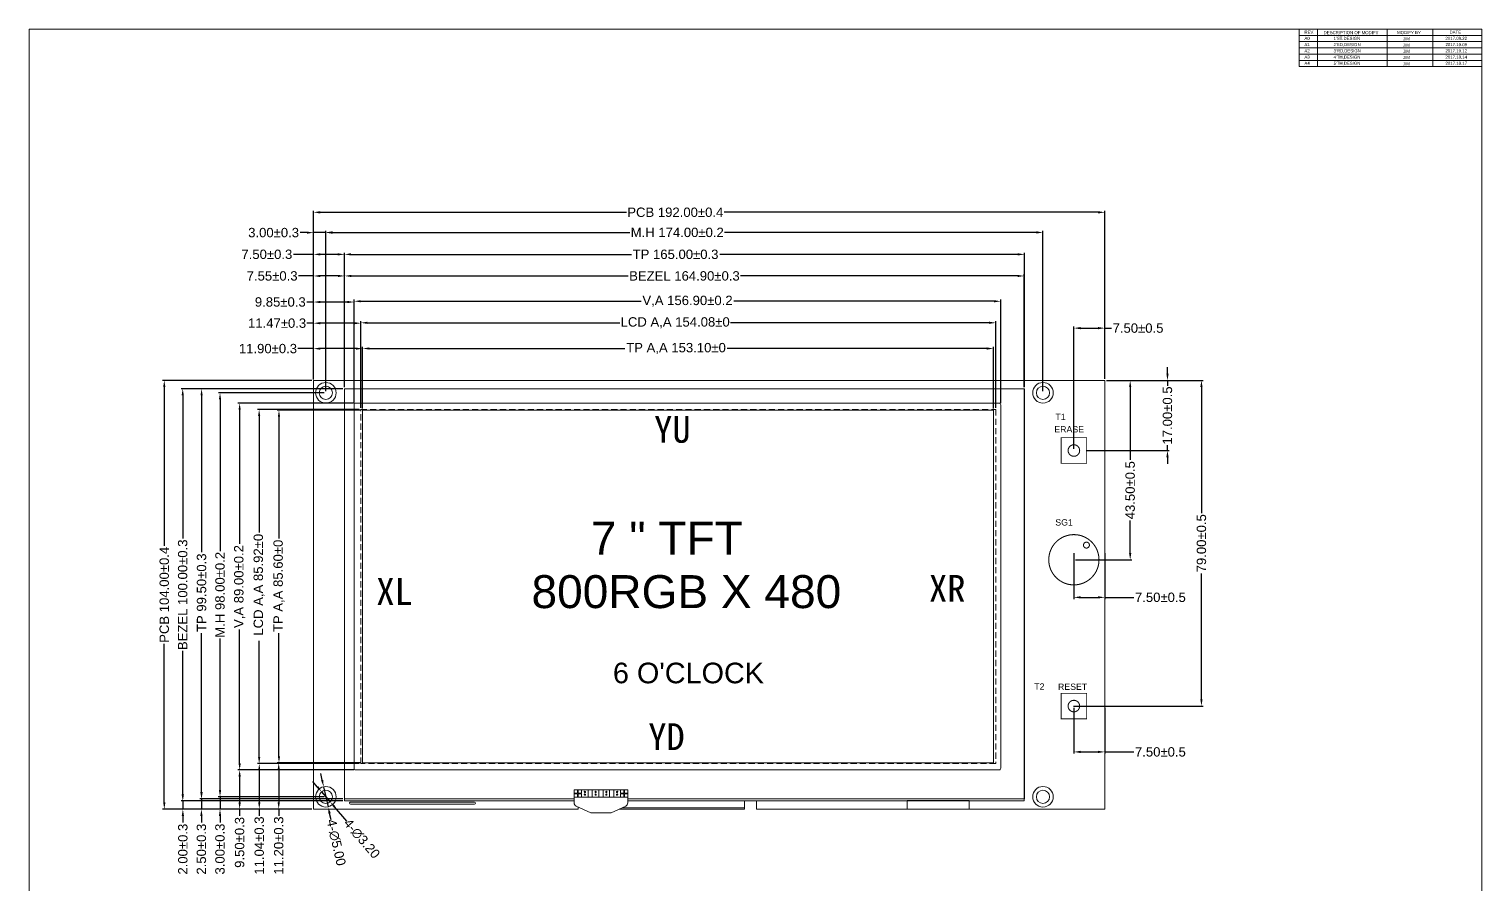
# Model space of a CAD drawing. Extents: x 183 to 535, y 17 to 466.
# Drawn here: x 182.7 to 535.3, y 258.2 to 465.8 of the extents above; entities that cross this region are included whole.
import ezdxf

# ---------------------------------------------------------------- set-up
doc = ezdxf.new("R2010")
doc.units = 0
doc.header["$MEASUREMENT"] = 0
doc.linetypes.add('DASHED', pattern=[0.75, 0.5, -0.25])
doc.layers.get('0').update_dxf_attribs({"linetype": 'CONTINUOUS'})
doc.layers.get('Defpoints').update_dxf_attribs({"linetype": 'CONTINUOUS'})
doc.styles.get("Standard").update_dxf_attribs({"font": 'ARIAL.TTF'})
doc.dimstyles.new('ISO-25', dxfattribs={"dimscale": 0.65, "dimtxt": 3.5, "dimasz": 2.5, "dimexe": 0.625, "dimexo": 0.625, "dimtad": 0, "dimzin": 1, "dimdsep": 46, "dimtxsty": 'Standard', "dimcen": 2.5, "dimadec": 0, "dimazin": 0, "dimtfac": 1, "dimtmove": 0, "dimatfit": 3, "dimfxl": 0, "dimarcsym": 0})

# ---------------------------------------------------------------- blocks, each defined once
blk = doc.blocks.new('*D98')
at = {"color": 0, "linetype": 'Continuous', "lineweight": -2}
for p, q in [((263.24, 373.97), (263.24, 395)), ((417.32, 373.97), (417.32, 395)), ((264.86, 394.59), (326.07, 394.59)), ((415.69, 394.59), (352.97, 394.59))]:
    blk.add_line(p, q, dxfattribs=at)
at = {"color": 0, "linetype": 'Continuous'}
for points in [[(264.86, 394.86), (264.86, 394.32), (263.24, 394.59)], [(415.69, 394.86), (415.69, 394.32), (417.32, 394.59)]]:
    blk.add_solid(points, dxfattribs=at)
at = {"layer": 'Defpoints', "color": 0, "linetype": 'Continuous'}
for p in [(417.32, 394.59), (263.24, 373.56), (417.32, 373.56)]:
    blk.add_point(p, dxfattribs=at)
at = {"color": 0, "linetype": 'Continuous', "lineweight": 0, "insert": (339.52, 394.59), "char_height": 2.275, "attachment_point": 5}
blk.add_mtext('LCD A,A 154.08%%P0', dxfattribs=at)
blk = doc.blocks.new('*D99')
at = {"color": 0, "linetype": 'Continuous', "lineweight": -2}
for p, q in [((261.62, 375.11), (261.62, 400.22)), ((263.24, 399.81), (331.25, 399.81)), ((416.89, 399.81), (353.77, 399.81)), ((418.52, 375.11), (418.52, 400.22))]:
    blk.add_line(p, q, dxfattribs=at)
at = {"color": 0, "linetype": 'Continuous'}
for points in [[(263.24, 400.08), (263.24, 399.54), (261.62, 399.81)], [(416.89, 400.08), (416.89, 399.54), (418.52, 399.81)]]:
    blk.add_solid(points, dxfattribs=at)
at = {"layer": 'Defpoints', "color": 0, "linetype": 'Continuous'}
for p in [(418.52, 399.81), (261.62, 374.7), (418.52, 374.7)]:
    blk.add_point(p, dxfattribs=at)
at = {"color": 0, "linetype": 'Continuous', "lineweight": 0, "insert": (342.51, 399.81), "char_height": 2.275, "attachment_point": 5}
blk.add_mtext('V,A 156.90%%p0.2', dxfattribs=at)
blk = doc.blocks.new('*D100')
at = {"color": 0, "linetype": 'Continuous', "lineweight": -2}
for p, q in [((259.32, 379.01), (259.32, 406.36)), ((260.94, 405.95), (328.13, 405.95)), ((422.59, 405.95), (355.4, 405.95)), ((424.22, 379.01), (424.22, 406.36))]:
    blk.add_line(p, q, dxfattribs=at)
at = {"color": 0, "linetype": 'Continuous'}
for points in [[(260.94, 406.22), (260.94, 405.68), (259.32, 405.95)], [(422.59, 406.22), (422.59, 405.68), (424.22, 405.95)]]:
    blk.add_solid(points, dxfattribs=at)
at = {"layer": 'Defpoints', "color": 0, "linetype": 'Continuous'}
for p in [(259.32, 405.95), (259.32, 378.6), (424.22, 378.6)]:
    blk.add_point(p, dxfattribs=at)
at = {"color": 0, "linetype": 'Continuous', "lineweight": 0, "insert": (341.77, 405.95), "char_height": 2.275, "attachment_point": 5}
blk.add_mtext('BEZEL 164.90%%P0.3', dxfattribs=at)
blk = doc.blocks.new('*D101')
at = {"color": 0, "linetype": 'Continuous', "lineweight": -2}
for p, q in [((254.77, 378.01), (254.77, 416.92)), ((256.39, 416.51), (328.52, 416.51)), ((427.14, 416.51), (351.52, 416.51)), ((428.77, 378.01), (428.77, 416.92))]:
    blk.add_line(p, q, dxfattribs=at)
at = {"color": 0, "linetype": 'Continuous'}
for points in [[(256.39, 416.79), (256.39, 416.24), (254.77, 416.51)], [(427.14, 416.79), (427.14, 416.24), (428.77, 416.51)]]:
    blk.add_solid(points, dxfattribs=at)
at = {"layer": 'Defpoints', "color": 0, "linetype": 'Continuous'}
for p in [(254.77, 416.51), (254.77, 377.6), (428.77, 377.6)]:
    blk.add_point(p, dxfattribs=at)
at = {"color": 0, "linetype": 'Continuous', "lineweight": 0, "insert": (340.02, 416.51), "char_height": 2.275, "attachment_point": 5}
blk.add_mtext('M.H 174.00%%P0.2', dxfattribs=at)
blk = doc.blocks.new('*D102')
at = {"color": 0, "linetype": 'Continuous', "lineweight": -2}
for p, q in [((251.77, 381.01), (251.77, 421.79)), ((253.39, 421.39), (327.69, 421.39)), ((442.14, 421.39), (351.41, 421.39)), ((443.77, 381.01), (443.77, 421.79))]:
    blk.add_line(p, q, dxfattribs=at)
at = {"color": 0, "linetype": 'Continuous'}
for points in [[(253.39, 421.66), (253.39, 421.11), (251.77, 421.39)], [(442.14, 421.66), (442.14, 421.11), (443.77, 421.39)]]:
    blk.add_solid(points, dxfattribs=at)
at = {"layer": 'Defpoints', "color": 0, "linetype": 'Continuous'}
for p in [(443.77, 421.39), (251.77, 380.6), (443.77, 380.6)]:
    blk.add_point(p, dxfattribs=at)
at = {"color": 0, "linetype": 'Continuous', "lineweight": 0, "insert": (339.55, 421.39), "char_height": 2.275, "attachment_point": 5}
blk.add_mtext('PCB 192.00%%P0.4', dxfattribs=at)
blk = doc.blocks.new('*D103')
at = {"color": 0, "linetype": 'Continuous', "lineweight": -2}
for p, q in [((251.77, 411.19), (246.87, 411.19)), ((251.77, 381.01), (251.77, 411.59)), ((257.64, 411.19), (253.39, 411.19)), ((259.27, 379.01), (259.27, 411.59))]:
    blk.add_line(p, q, dxfattribs=at)
at = {"color": 0, "linetype": 'Continuous'}
for points in [[(253.39, 411.46), (253.39, 410.92), (251.77, 411.19)], [(257.64, 411.46), (257.64, 410.92), (259.27, 411.19)]]:
    blk.add_solid(points, dxfattribs=at)
at = {"layer": 'Defpoints', "color": 0, "linetype": 'Continuous'}
for p in [(251.77, 411.19), (251.77, 380.6), (259.27, 378.6)]:
    blk.add_point(p, dxfattribs=at)
at = {"color": 0, "linetype": 'Continuous', "lineweight": 0, "insert": (240.44, 411.19), "char_height": 2.275, "attachment_point": 5}
blk.add_mtext('7.50%%P0.3', dxfattribs=at)
blk = doc.blocks.new('*D104')
at = {"color": 0, "linetype": 'Continuous', "lineweight": -2}
for p, q in [((251.77, 399.63), (250.14, 399.63)), ((251.77, 381.01), (251.77, 400.03)), ((259.99, 399.63), (253.39, 399.63)), ((261.62, 375.11), (261.62, 400.03))]:
    blk.add_line(p, q, dxfattribs=at)
at = {"color": 0, "linetype": 'Continuous'}
for points in [[(253.39, 399.9), (253.39, 399.36), (251.77, 399.63)], [(259.99, 399.9), (259.99, 399.36), (261.62, 399.63)]]:
    blk.add_solid(points, dxfattribs=at)
at = {"layer": 'Defpoints', "color": 0, "linetype": 'Continuous'}
for p in [(251.77, 399.63), (251.77, 380.6), (261.62, 374.7)]:
    blk.add_point(p, dxfattribs=at)
at = {"color": 0, "linetype": 'Continuous', "lineweight": 0, "insert": (243.7, 399.63), "char_height": 2.275, "attachment_point": 5}
blk.add_mtext('9.85%%P0.3', dxfattribs=at)
blk = doc.blocks.new('*D105')
at = {"color": 0, "linetype": 'Continuous', "lineweight": -2}
for p, q in [((251.77, 381.01), (251.77, 394.89)), ((263.24, 373.97), (263.24, 394.89)), ((251.77, 394.49), (250.14, 394.49)), ((261.61, 394.49), (253.39, 394.49))]:
    blk.add_line(p, q, dxfattribs=at)
at = {"color": 0, "linetype": 'Continuous'}
for points in [[(253.39, 394.76), (253.39, 394.22), (251.77, 394.49)], [(261.61, 394.76), (261.61, 394.22), (263.24, 394.49)]]:
    blk.add_solid(points, dxfattribs=at)
at = {"layer": 'Defpoints', "color": 0, "linetype": 'Continuous'}
for p in [(251.77, 394.49), (251.77, 380.6), (263.24, 373.56)]:
    blk.add_point(p, dxfattribs=at)
at = {"color": 0, "linetype": 'Continuous', "lineweight": 0, "insert": (242.92, 394.49), "char_height": 2.275, "attachment_point": 5}
blk.add_mtext('11.47%%P0.3', dxfattribs=at)
blk = doc.blocks.new('*D106')
at = {"color": 0, "linetype": 'Continuous', "lineweight": -2}
for p, q in [((262.83, 373.56), (238.16, 373.56)), ((238.57, 371.94), (238.57, 343.73)), ((238.57, 289.27), (238.57, 317.47)), ((262.83, 287.64), (238.16, 287.64))]:
    blk.add_line(p, q, dxfattribs=at)
at = {"color": 0, "linetype": 'Continuous'}
for points in [[(238.3, 371.94), (238.84, 371.94), (238.57, 373.56)], [(238.3, 289.27), (238.84, 289.27), (238.57, 287.64)]]:
    blk.add_solid(points, dxfattribs=at)
at = {"layer": 'Defpoints', "color": 0, "linetype": 'Continuous'}
for p in [(238.57, 373.56), (263.24, 373.56), (263.24, 287.64)]:
    blk.add_point(p, dxfattribs=at)
at = {"color": 0, "linetype": 'Continuous', "lineweight": 0, "insert": (238.57, 330.6), "char_height": 2.275, "attachment_point": 5, "rotation": 90}
blk.add_mtext(' LCD A,A 85.92%%P0', dxfattribs=at)
blk = doc.blocks.new('*D107')
at = {"color": 0, "linetype": 'Continuous', "lineweight": -2}
for p, q in [((261.61, 375.1), (233.43, 375.1)), ((233.84, 373.48), (233.84, 340.98)), ((233.84, 287.73), (233.84, 320.22)), ((261.61, 286.1), (233.43, 286.1))]:
    blk.add_line(p, q, dxfattribs=at)
at = {"color": 0, "linetype": 'Continuous'}
for points in [[(233.57, 373.48), (234.11, 373.48), (233.84, 375.1)], [(233.57, 287.73), (234.11, 287.73), (233.84, 286.1)]]:
    blk.add_solid(points, dxfattribs=at)
at = {"layer": 'Defpoints', "color": 0, "linetype": 'Continuous'}
for p in [(262.02, 375.1), (233.84, 286.1), (262.02, 286.1)]:
    blk.add_point(p, dxfattribs=at)
at = {"color": 0, "linetype": 'Continuous', "lineweight": 0, "insert": (233.84, 330.6), "char_height": 2.275, "attachment_point": 5, "rotation": 90}
blk.add_mtext('V,A 89.00%%p0.2', dxfattribs=at)
blk = doc.blocks.new('*D108')
at = {"color": 0, "linetype": 'Continuous', "lineweight": -2}
for p, q in [((254.36, 377.6), (228.67, 377.6)), ((229.08, 375.98), (229.08, 339.22)), ((229.08, 281.22), (229.08, 317.98)), ((254.36, 279.6), (228.67, 279.6))]:
    blk.add_line(p, q, dxfattribs=at)
at = {"color": 0, "linetype": 'Continuous'}
for points in [[(228.81, 375.98), (229.35, 375.98), (229.08, 377.6)], [(228.81, 281.22), (229.35, 281.22), (229.08, 279.6)]]:
    blk.add_solid(points, dxfattribs=at)
at = {"layer": 'Defpoints', "color": 0, "linetype": 'Continuous'}
for p in [(254.77, 377.6), (229.08, 279.6), (254.77, 279.6)]:
    blk.add_point(p, dxfattribs=at)
at = {"color": 0, "linetype": 'Continuous', "lineweight": 0, "insert": (229.08, 328.6), "char_height": 2.275, "attachment_point": 5, "rotation": 90}
blk.add_mtext('M.H 98.00%%P0.2', dxfattribs=at)
blk = doc.blocks.new('*D109')
at = {"color": 0, "linetype": 'Continuous', "lineweight": -2}
for p, q in [((258.91, 378.6), (219.61, 378.6)), ((220.02, 376.98), (220.02, 342.23)), ((220.02, 280.22), (220.02, 314.97)), ((258.91, 278.6), (219.61, 278.6))]:
    blk.add_line(p, q, dxfattribs=at)
at = {"color": 0, "linetype": 'Continuous'}
for points in [[(219.75, 376.98), (220.29, 376.98), (220.02, 378.6)], [(219.75, 280.22), (220.29, 280.22), (220.02, 278.6)]]:
    blk.add_solid(points, dxfattribs=at)
at = {"layer": 'Defpoints', "color": 0, "linetype": 'Continuous'}
for p in [(220.02, 378.6), (259.32, 378.6), (259.32, 278.6)]:
    blk.add_point(p, dxfattribs=at)
at = {"color": 0, "linetype": 'Continuous', "lineweight": 0, "insert": (220.02, 328.6), "char_height": 2.275, "attachment_point": 5, "rotation": 90}
blk.add_mtext('BEZEL 100.00%%P0.3', dxfattribs=at)
blk = doc.blocks.new('*D110')
at = {"color": 0, "linetype": 'Continuous', "lineweight": -2}
for p, q in [((251.36, 380.6), (215.15, 380.6)), ((215.55, 378.98), (215.55, 340.46)), ((215.55, 278.22), (215.55, 316.74)), ((251.36, 276.6), (215.15, 276.6))]:
    blk.add_line(p, q, dxfattribs=at)
at = {"color": 0, "linetype": 'Continuous'}
for points in [[(215.28, 378.98), (215.82, 378.98), (215.55, 380.6)], [(215.28, 278.22), (215.82, 278.22), (215.55, 276.6)]]:
    blk.add_solid(points, dxfattribs=at)
at = {"layer": 'Defpoints', "color": 0, "linetype": 'Continuous'}
for p in [(251.77, 380.6), (215.55, 276.6), (251.77, 276.6)]:
    blk.add_point(p, dxfattribs=at)
at = {"color": 0, "linetype": 'Continuous', "lineweight": 0, "insert": (215.55, 328.6), "char_height": 2.275, "attachment_point": 5, "rotation": 90}
blk.add_mtext('PCB 104.00%%P0.4', dxfattribs=at)
blk = doc.blocks.new('*D111')
at = {"color": 0, "linetype": 'Continuous', "lineweight": -2}
for p, q in [((258.91, 278.6), (219.66, 278.6)), ((220.06, 280.22), (220.06, 281.85)), ((220.06, 278.6), (220.06, 276.6)), ((251.36, 276.6), (219.66, 276.6)), ((220.06, 274.97), (220.06, 273.35))]:
    blk.add_line(p, q, dxfattribs=at)
at = {"color": 0, "linetype": 'Continuous'}
for points in [[(219.79, 280.22), (220.33, 280.22), (220.06, 278.6)], [(219.79, 274.97), (220.33, 274.97), (220.06, 276.6)]]:
    blk.add_solid(points, dxfattribs=at)
at = {"layer": 'Defpoints', "color": 0, "linetype": 'Continuous'}
for p in [(259.32, 278.6), (220.06, 276.6), (251.77, 276.6)]:
    blk.add_point(p, dxfattribs=at)
at = {"color": 0, "linetype": 'Continuous', "lineweight": 0, "insert": (220.06, 266.89), "char_height": 2.275, "attachment_point": 5, "rotation": 90}
blk.add_mtext('2.00%%P0.3', dxfattribs=at)
blk = doc.blocks.new('*D112')
at = {"color": 0, "linetype": 'Continuous', "lineweight": -2}
for p, q in [((261.61, 286.1), (233.43, 286.1)), ((233.83, 284.48), (233.83, 278.22)), ((251.36, 276.6), (233.43, 276.6)), ((233.83, 276.6), (233.83, 274.97))]:
    blk.add_line(p, q, dxfattribs=at)
at = {"color": 0, "linetype": 'Continuous'}
for points in [[(233.56, 284.48), (234.11, 284.48), (233.83, 286.1)], [(233.56, 278.22), (234.11, 278.22), (233.83, 276.6)]]:
    blk.add_solid(points, dxfattribs=at)
at = {"layer": 'Defpoints', "color": 0, "linetype": 'Continuous'}
for p in [(262.02, 286.1), (233.83, 276.6), (251.77, 276.6)]:
    blk.add_point(p, dxfattribs=at)
at = {"color": 0, "linetype": 'Continuous', "lineweight": 0, "insert": (233.83, 268.53), "char_height": 2.275, "attachment_point": 5, "rotation": 90}
blk.add_mtext('9.50%%P0.3', dxfattribs=at)
blk = doc.blocks.new('*D113')
at = {"color": 0, "linetype": 'Continuous', "lineweight": -2}
for p, q in [((262.83, 287.64), (238.2, 287.64)), ((238.6, 286.02), (238.6, 278.22)), ((251.36, 276.6), (238.2, 276.6)), ((238.6, 276.6), (238.6, 274.97))]:
    blk.add_line(p, q, dxfattribs=at)
at = {"color": 0, "linetype": 'Continuous'}
for points in [[(238.33, 286.02), (238.87, 286.02), (238.6, 287.64)], [(238.33, 278.22), (238.87, 278.22), (238.6, 276.6)]]:
    blk.add_solid(points, dxfattribs=at)
at = {"layer": 'Defpoints', "color": 0, "linetype": 'Continuous'}
for p in [(263.24, 287.64), (238.6, 276.6), (251.77, 276.6)]:
    blk.add_point(p, dxfattribs=at)
at = {"color": 0, "linetype": 'Continuous', "lineweight": 0, "insert": (238.6, 267.76), "char_height": 2.275, "attachment_point": 5, "rotation": 90}
blk.add_mtext('11.04%%P0.3', dxfattribs=at)
blk = doc.blocks.new('*D115')
at = {"color": 0, "linetype": 'Continuous', "lineweight": -2}
for p, q in [((252.67, 282.05), (251.61, 283.29)), ((253.73, 280.82), (255.81, 278.38)), ((259.81, 273.7), (256.86, 277.15))]:
    blk.add_line(p, q, dxfattribs=at)
at = {"color": 0, "linetype": 'Continuous'}
for points in [[(252.88, 282.23), (252.46, 281.88), (253.73, 280.82)], [(257.07, 277.32), (256.66, 276.97), (255.81, 278.38)]]:
    blk.add_solid(points, dxfattribs=at)
at = {"layer": 'Defpoints', "color": 0, "linetype": 'Continuous'}
for p in [(253.73, 280.82), (255.81, 278.38)]:
    blk.add_point(p, dxfattribs=at)
at = {"color": 0, "linetype": 'Continuous', "lineweight": 0, "insert": (263.46, 269.43), "char_height": 2.275, "attachment_point": 5, "rotation": 310.5326}
blk.add_mtext('4-∅3.20', dxfattribs=at)
blk = doc.blocks.new('*D116')
at = {"color": 0, "linetype": 'Continuous', "lineweight": -2}
for p, q in [((263.67, 373.81), (263.67, 388.76)), ((265.29, 388.35), (327.34, 388.35)), ((415.14, 388.35), (352.11, 388.35)), ((416.77, 373.81), (416.77, 388.76))]:
    blk.add_line(p, q, dxfattribs=at)
at = {"color": 0, "linetype": 'Continuous'}
for points in [[(265.29, 388.62), (265.29, 388.08), (263.67, 388.35)], [(415.14, 388.62), (415.14, 388.08), (416.77, 388.35)]]:
    blk.add_solid(points, dxfattribs=at)
at = {"layer": 'Defpoints', "color": 0, "linetype": 'Continuous'}
for p in [(416.77, 388.35), (263.67, 373.4), (416.77, 373.4)]:
    blk.add_point(p, dxfattribs=at)
at = {"color": 0, "linetype": 'Continuous', "lineweight": 0, "insert": (339.73, 388.35), "char_height": 2.275, "attachment_point": 5}
blk.add_mtext('TP A,A 153.10%%P0', dxfattribs=at)
blk = doc.blocks.new('*D117')
at = {"color": 0, "linetype": 'Continuous', "lineweight": -2}
for p, q in [((259.27, 379.01), (259.27, 411.6)), ((260.89, 411.19), (328.9, 411.19)), ((422.64, 411.19), (350.32, 411.19)), ((424.27, 379.01), (424.27, 411.6))]:
    blk.add_line(p, q, dxfattribs=at)
at = {"color": 0, "linetype": 'Continuous'}
for points in [[(260.89, 411.47), (260.89, 410.92), (259.27, 411.19)], [(422.64, 411.47), (422.64, 410.92), (424.27, 411.19)]]:
    blk.add_solid(points, dxfattribs=at)
at = {"layer": 'Defpoints', "color": 0, "linetype": 'Continuous'}
for p in [(424.27, 411.19), (259.27, 378.6), (424.27, 378.6)]:
    blk.add_point(p, dxfattribs=at)
at = {"color": 0, "linetype": 'Continuous', "lineweight": 0, "insert": (339.61, 411.19), "char_height": 2.275, "attachment_point": 5}
blk.add_mtext('TP 165.00%%P0.3', dxfattribs=at)
blk = doc.blocks.new('*D118')
at = {"color": 0, "linetype": 'Continuous', "lineweight": -2}
for p, q in [((251.77, 388.32), (247.93, 388.32)), ((251.77, 380.85), (251.77, 388.73)), ((262.04, 388.32), (253.39, 388.32)), ((263.67, 373.81), (263.67, 388.73))]:
    blk.add_line(p, q, dxfattribs=at)
at = {"color": 0, "linetype": 'Continuous'}
for points in [[(253.39, 388.59), (253.39, 388.05), (251.77, 388.32)], [(262.04, 388.59), (262.04, 388.05), (263.67, 388.32)]]:
    blk.add_solid(points, dxfattribs=at)
at = {"layer": 'Defpoints', "color": 0, "linetype": 'Continuous'}
for p in [(251.77, 388.32), (251.77, 380.44), (263.67, 373.4)]:
    blk.add_point(p, dxfattribs=at)
at = {"color": 0, "linetype": 'Continuous', "lineweight": 0, "insert": (240.71, 388.32), "char_height": 2.275, "attachment_point": 5}
blk.add_mtext('11.90%%P0.3', dxfattribs=at)
blk = doc.blocks.new('*D119')
at = {"color": 0, "linetype": 'Continuous', "lineweight": -2}
for p, q in [((258.86, 378.6), (224.2, 378.6)), ((224.6, 376.98), (224.6, 338.93)), ((224.6, 280.73), (224.6, 319.27)), ((258.86, 279.1), (224.2, 279.1))]:
    blk.add_line(p, q, dxfattribs=at)
at = {"color": 0, "linetype": 'Continuous'}
for points in [[(224.33, 376.98), (224.87, 376.98), (224.6, 378.6)], [(224.33, 280.73), (224.87, 280.73), (224.6, 279.1)]]:
    blk.add_solid(points, dxfattribs=at)
at = {"layer": 'Defpoints', "color": 0, "linetype": 'Continuous'}
for p in [(224.6, 378.6), (259.27, 378.6), (259.27, 279.1)]:
    blk.add_point(p, dxfattribs=at)
at = {"color": 0, "linetype": 'Continuous', "lineweight": 0, "insert": (224.6, 329.1), "char_height": 2.275, "attachment_point": 5, "rotation": 90}
blk.add_mtext('TP 99.50%%P0.3', dxfattribs=at)
blk = doc.blocks.new('*D120')
at = {"color": 0, "linetype": 'Continuous', "lineweight": -2}
for p, q in [((263.26, 373.4), (242.97, 373.4)), ((243.38, 371.78), (243.38, 342.26)), ((243.38, 289.43), (243.38, 319.26)), ((263.26, 287.8), (242.97, 287.8))]:
    blk.add_line(p, q, dxfattribs=at)
at = {"color": 0, "linetype": 'Continuous'}
for points in [[(243.11, 371.78), (243.65, 371.78), (243.38, 373.4)], [(243.11, 289.43), (243.65, 289.43), (243.38, 287.8)]]:
    blk.add_solid(points, dxfattribs=at)
at = {"layer": 'Defpoints', "color": 0, "linetype": 'Continuous'}
for p in [(243.38, 373.4), (263.67, 373.4), (263.67, 287.8)]:
    blk.add_point(p, dxfattribs=at)
at = {"color": 0, "linetype": 'Continuous', "lineweight": 0, "insert": (243.38, 330.76), "char_height": 2.275, "attachment_point": 5, "rotation": 90}
blk.add_mtext('TP A,A 85.60%%P0', dxfattribs=at)
blk = doc.blocks.new('*D121')
at = {"color": 0, "linetype": 'Continuous', "lineweight": -2}
for p, q in [((224.56, 280.73), (224.56, 282.35)), ((258.86, 279.1), (224.15, 279.1)), ((224.56, 279.1), (224.56, 276.6)), ((251.36, 276.6), (224.15, 276.6)), ((224.56, 274.97), (224.56, 273.35))]:
    blk.add_line(p, q, dxfattribs=at)
at = {"color": 0, "linetype": 'Continuous'}
for points in [[(224.29, 280.73), (224.83, 280.73), (224.56, 279.1)], [(224.29, 274.97), (224.83, 274.97), (224.56, 276.6)]]:
    blk.add_solid(points, dxfattribs=at)
at = {"layer": 'Defpoints', "color": 0, "linetype": 'Continuous'}
for p in [(259.27, 279.1), (224.56, 276.6), (251.77, 276.6)]:
    blk.add_point(p, dxfattribs=at)
at = {"color": 0, "linetype": 'Continuous', "lineweight": 0, "insert": (224.56, 266.89), "char_height": 2.275, "attachment_point": 5, "rotation": 90}
blk.add_mtext('2.50%%P0.3', dxfattribs=at)
blk = doc.blocks.new('*D122')
at = {"color": 0, "linetype": 'Continuous', "lineweight": -2}
for p, q in [((263.26, 287.8), (242.92, 287.8)), ((243.32, 286.18), (243.32, 278.22)), ((251.36, 276.6), (242.92, 276.6)), ((243.32, 276.6), (243.32, 274.97))]:
    blk.add_line(p, q, dxfattribs=at)
at = {"color": 0, "linetype": 'Continuous'}
for points in [[(243.05, 286.18), (243.59, 286.18), (243.32, 287.8)], [(243.05, 278.22), (243.59, 278.22), (243.32, 276.6)]]:
    blk.add_solid(points, dxfattribs=at)
at = {"layer": 'Defpoints', "color": 0, "linetype": 'Continuous'}
for p in [(263.67, 287.8), (243.32, 276.6), (251.77, 276.6)]:
    blk.add_point(p, dxfattribs=at)
at = {"color": 0, "linetype": 'Continuous', "lineweight": 0, "insert": (243.32, 267.76), "char_height": 2.275, "attachment_point": 5, "rotation": 90}
blk.add_mtext('11.20%%P0.3', dxfattribs=at)
blk = doc.blocks.new('*D123')
at = {"color": 0, "linetype": 'Continuous', "lineweight": -2}
for p, q in [((253.87, 283.63), (253.51, 285.21)), ((254.22, 282.04), (255.31, 277.16)), ((256.02, 273.99), (255.67, 275.57))]:
    blk.add_line(p, q, dxfattribs=at)
at = {"color": 0, "linetype": 'Continuous'}
for points in [[(254.13, 283.68), (253.6, 283.57), (254.22, 282.04)], [(255.93, 275.63), (255.4, 275.52), (255.31, 277.16)]]:
    blk.add_solid(points, dxfattribs=at)
at = {"layer": 'Defpoints', "color": 0, "linetype": 'Continuous'}
for p in [(254.22, 282.04), (255.31, 277.16)]:
    blk.add_point(p, dxfattribs=at)
at = {"color": 0, "linetype": 'Continuous', "lineweight": 0, "insert": (257.24, 268.51), "char_height": 2.275, "attachment_point": 5, "rotation": 282.5927}
blk.add_mtext('4-∅5.00', dxfattribs=at)
blk = doc.blocks.new('*D135')
at = {"color": 0, "linetype": 'Continuous', "lineweight": -2}
for p, q in [((229.07, 281.22), (229.07, 282.85)), ((254.36, 279.6), (228.66, 279.6)), ((229.07, 279.6), (229.07, 276.6)), ((251.36, 276.6), (228.66, 276.6)), ((229.07, 274.97), (229.07, 273.35))]:
    blk.add_line(p, q, dxfattribs=at)
at = {"color": 0, "linetype": 'Continuous'}
for points in [[(228.8, 281.22), (229.34, 281.22), (229.07, 279.6)], [(228.8, 274.97), (229.34, 274.97), (229.07, 276.6)]]:
    blk.add_solid(points, dxfattribs=at)
at = {"layer": 'Defpoints', "color": 0, "linetype": 'Continuous'}
for p in [(254.77, 279.6), (229.07, 276.6), (251.77, 276.6)]:
    blk.add_point(p, dxfattribs=at)
at = {"color": 0, "linetype": 'Continuous', "lineweight": 0, "insert": (229.07, 266.91), "char_height": 2.275, "attachment_point": 5, "rotation": 90}
blk.add_mtext('3.00%%p0.3', dxfattribs=at)
blk = doc.blocks.new('*D136')
at = {"color": 0, "linetype": 'Continuous', "lineweight": -2}
for p, q in [((250.14, 416.46), (248.52, 416.46)), ((251.77, 381.01), (251.77, 416.86)), ((254.77, 416.46), (251.77, 416.46)), ((254.77, 378.01), (254.77, 416.86)), ((256.39, 416.46), (258.02, 416.46))]:
    blk.add_line(p, q, dxfattribs=at)
at = {"color": 0, "linetype": 'Continuous'}
for points in [[(250.14, 416.73), (250.14, 416.19), (251.77, 416.46)], [(256.39, 416.73), (256.39, 416.19), (254.77, 416.46)]]:
    blk.add_solid(points, dxfattribs=at)
at = {"layer": 'Defpoints', "color": 0, "linetype": 'Continuous'}
for p in [(251.77, 416.46), (251.77, 380.6), (254.77, 377.6)]:
    blk.add_point(p, dxfattribs=at)
at = {"color": 0, "linetype": 'Continuous', "lineweight": 0, "insert": (242.08, 416.46), "char_height": 2.275, "attachment_point": 5}
blk.add_mtext('3.00%%p0.3', dxfattribs=at)
blk = doc.blocks.new('*D137')
at = {"color": 0, "linetype": 'Continuous', "lineweight": -2}
for p, q in [((251.77, 405.95), (248.15, 405.95)), ((251.77, 381.01), (251.77, 406.35)), ((257.69, 405.95), (253.39, 405.95)), ((259.32, 379.01), (259.32, 406.35))]:
    blk.add_line(p, q, dxfattribs=at)
at = {"color": 0, "linetype": 'Continuous'}
for points in [[(253.39, 406.22), (253.39, 405.68), (251.77, 405.95)], [(257.69, 406.22), (257.69, 405.68), (259.32, 405.95)]]:
    blk.add_solid(points, dxfattribs=at)
at = {"layer": 'Defpoints', "color": 0, "linetype": 'Continuous'}
for p in [(251.77, 405.95), (251.77, 380.6), (259.32, 378.6)]:
    blk.add_point(p, dxfattribs=at)
at = {"color": 0, "linetype": 'Continuous', "lineweight": 0, "insert": (241.72, 405.95), "char_height": 2.275, "attachment_point": 5}
blk.add_mtext('7.55%%p0.3', dxfattribs=at)
blk = doc.blocks.new('*D181')
at = {"color": 0, "linetype": 'Continuous', "lineweight": -2}
for p, q in [((458.98, 382.23), (458.98, 383.85)), ((444.17, 380.6), (459.38, 380.6)), ((458.98, 380.6), (458.98, 379.33)), ((439.27, 363.6), (459.38, 363.6)), ((458.98, 363.6), (458.98, 364.87)), ((458.98, 361.98), (458.98, 360.35))]:
    blk.add_line(p, q, dxfattribs=at)
at = {"color": 0, "linetype": 'Continuous'}
for points in [[(458.71, 382.23), (459.25, 382.23), (458.98, 380.6)], [(458.71, 361.98), (459.25, 361.98), (458.98, 363.6)]]:
    blk.add_solid(points, dxfattribs=at)
at = {"layer": 'Defpoints', "color": 0, "linetype": 'Continuous'}
for p in [(443.77, 380.6), (438.87, 363.6), (458.98, 363.6)]:
    blk.add_point(p, dxfattribs=at)
at = {"color": 0, "linetype": 'Continuous', "lineweight": 0, "insert": (458.98, 372.1), "char_height": 2.275, "attachment_point": 5, "rotation": 90}
blk.add_mtext('17.00%%P0.5', dxfattribs=at)
blk = doc.blocks.new('*D182')
at = {"color": 0, "linetype": 'Continuous', "lineweight": -2}
for p, q in [((436.27, 364.01), (436.27, 393.69)), ((437.89, 393.29), (442.14, 393.29)), ((443.77, 381.01), (443.77, 393.69)), ((443.77, 393.29), (445.39, 393.29))]:
    blk.add_line(p, q, dxfattribs=at)
at = {"color": 0, "linetype": 'Continuous'}
for points in [[(437.89, 393.56), (437.89, 393.02), (436.27, 393.29)], [(442.14, 393.56), (442.14, 393.02), (443.77, 393.29)]]:
    blk.add_solid(points, dxfattribs=at)
at = {"layer": 'Defpoints', "color": 0, "linetype": 'Continuous'}
for p in [(443.77, 393.29), (443.77, 380.6), (436.27, 363.6)]:
    blk.add_point(p, dxfattribs=at)
at = {"color": 0, "linetype": 'Continuous', "lineweight": 0, "insert": (451.83, 393.29), "char_height": 2.275, "attachment_point": 5}
blk.add_mtext('7.50%%P0.5', dxfattribs=at)
blk = doc.blocks.new('*D183')
at = {"color": 0, "linetype": 'Continuous', "lineweight": -2}
for p, q in [((452.11, 380.6), (467.63, 380.6)), ((467.22, 378.98), (467.22, 348.43)), ((467.22, 303.23), (467.22, 333.77)), ((436.17, 301.6), (467.63, 301.6))]:
    blk.add_line(p, q, dxfattribs=at)
at = {"color": 0, "linetype": 'Continuous'}
for points in [[(466.95, 378.98), (467.49, 378.98), (467.22, 380.6)], [(466.95, 303.23), (467.49, 303.23), (467.22, 301.6)]]:
    blk.add_solid(points, dxfattribs=at)
at = {"layer": 'Defpoints', "color": 0, "linetype": 'Continuous'}
for p in [(451.71, 380.6), (435.77, 301.6), (467.22, 301.6)]:
    blk.add_point(p, dxfattribs=at)
at = {"color": 0, "linetype": 'Continuous', "lineweight": 0, "insert": (467.22, 341.1), "char_height": 2.275, "attachment_point": 5, "rotation": 90}
blk.add_mtext('79.00%%P0.5', dxfattribs=at)
blk = doc.blocks.new('*D184')
at = {"color": 0, "linetype": 'Continuous', "lineweight": -2}
for p, q in [((436.27, 301.19), (436.27, 290.07)), ((443.77, 301.19), (443.77, 290.07)), ((437.89, 290.48), (442.14, 290.48)), ((443.77, 290.48), (450.82, 290.48))]:
    blk.add_line(p, q, dxfattribs=at)
at = {"color": 0, "linetype": 'Continuous'}
for points in [[(437.89, 290.75), (437.89, 290.21), (436.27, 290.48)], [(442.14, 290.75), (442.14, 290.21), (443.77, 290.48)]]:
    blk.add_solid(points, dxfattribs=at)
at = {"layer": 'Defpoints', "color": 0, "linetype": 'Continuous'}
for p in [(436.27, 301.6), (443.77, 301.6), (443.77, 290.48)]:
    blk.add_point(p, dxfattribs=at)
at = {"color": 0, "linetype": 'Continuous', "lineweight": 0, "insert": (457.26, 290.48), "char_height": 2.275, "attachment_point": 5}
blk.add_mtext('7.50%%P0.5', dxfattribs=at)
blk = doc.blocks.new('*D201')
at = {"color": 0, "linetype": 'Continuous', "lineweight": -2}
for p, q in [((436.27, 338.69), (436.27, 327.57)), ((443.77, 338.69), (443.77, 327.57)), ((437.89, 327.98), (442.14, 327.98)), ((443.77, 327.98), (450.82, 327.98))]:
    blk.add_line(p, q, dxfattribs=at)
at = {"color": 0, "linetype": 'Continuous'}
for points in [[(437.89, 328.25), (437.89, 327.71), (436.27, 327.98)], [(442.14, 328.25), (442.14, 327.71), (443.77, 327.98)]]:
    blk.add_solid(points, dxfattribs=at)
at = {"layer": 'Defpoints', "color": 0, "linetype": 'Continuous'}
for p in [(436.27, 339.1), (443.77, 339.1), (443.77, 327.98)]:
    blk.add_point(p, dxfattribs=at)
at = {"color": 0, "linetype": 'Continuous', "lineweight": 0, "insert": (457.26, 327.98), "char_height": 2.275, "attachment_point": 5}
blk.add_mtext('7.50%%P0.5', dxfattribs=at)
blk = doc.blocks.new('*D202')
at = {"color": 0, "linetype": 'Continuous', "lineweight": -2}
for p, q in [((444.58, 380.6), (450.34, 380.6)), ((449.93, 378.98), (449.93, 361.35)), ((449.93, 338.73), (449.93, 346.59)), ((436.67, 337.1), (450.34, 337.1))]:
    blk.add_line(p, q, dxfattribs=at)
at = {"color": 0, "linetype": 'Continuous'}
for points in [[(449.66, 378.98), (450.2, 378.98), (449.93, 380.6)], [(449.66, 338.73), (450.2, 338.73), (449.93, 337.1)]]:
    blk.add_solid(points, dxfattribs=at)
at = {"layer": 'Defpoints', "color": 0, "linetype": 'Continuous'}
for p in [(444.17, 380.6), (436.27, 337.1), (449.93, 337.1)]:
    blk.add_point(p, dxfattribs=at)
at = {"color": 0, "linetype": 'Continuous', "lineweight": 0, "insert": (449.93, 353.97), "char_height": 2.275, "attachment_point": 5, "rotation": 90}
blk.add_mtext('43.50%%P0.5', dxfattribs=at)

msp = doc.modelspace()

# ---------------------------------------------------------------- linework, layer by layer
at = {"color": 0, "lineweight": 0, "ltscale": 0.05}
for p, q in [((182.737, 465.846), (535.283, 465.848)), ((182.737, 17.242), (182.737, 465.846)), ((535.283, 465.848), (535.283, 17.242))]:
    msp.add_line(p, q, dxfattribs=at)
at = {"color": 0, "lineweight": 0}
for p, q in [((431.767, 380.6), (251.766, 380.6)), ((251.766, 276.6), (251.766, 380.6)), ((443.766, 380.6), (251.766, 380.6)), ((424.217, 378.6), (259.316, 378.6)), ((259.316, 278.6), (259.316, 378.6)), ((424.217, 278.6), (424.217, 378.6)), ((443.766, 276.6), (443.766, 380.6)), ((315.016, 278.6), (259.316, 278.6)), ((315.016, 279.1), (315.016, 279.5)), ((315.016, 278.154), (315.016, 279.1)), ((316.816, 280.5), (316.816, 281.3)), ((326.216, 281.3), (326.216, 280.5)), ((328.016, 279.5), (328.016, 279.1)), ((328.016, 279.1), (328.016, 278.154)), ((424.217, 278.6), (328.016, 278.6)), ((359.267, 276.6), (359.267, 278.6)), ((410.848, 278.673), (395.848, 278.673)), ((395.848, 276.673), (395.848, 278.673)), ((410.848, 276.673), (410.848, 278.673)), ((316.017, 276.6), (251.766, 276.6)), ((319.016, 275.688), (315.486, 277.306)), ((316.017, 276.6), (316.017, 277.063)), ((327.546, 277.306), (324.016, 275.688)), ((395.848, 276.6), (359.266, 276.6)), ((431.767, 276.6), (359.267, 276.6)), ((443.766, 276.6), (410.848, 276.6))]:
    msp.add_line(p, q, dxfattribs=at)
at = {"color": 0, "linetype": 'Continuous', "lineweight": 0}
for p, q in [((356.316, 276.904), (356.316, 278.6)), ((260.716, 277.825), (290.816, 277.825)), ((290.816, 278.275), (260.717, 278.275)), ((319.016, 275.688), (324.016, 275.688)), ((326.006, 276.6), (356.316, 276.6)), ((326.669, 276.904), (356.316, 276.904)), ((356.316, 276.6), (356.316, 276.904))]:
    msp.add_line(p, q, dxfattribs=at)
at = {"color": 0, "lineweight": 0, "flags": 128}
for points in [[(490.955, 465.813), (490.955, 456.746)], [(495.354, 465.813), (495.354, 456.746)], [(512.319, 465.813), (512.319, 456.746)], [(523.338, 465.813), (523.338, 456.746)], [(490.955, 464.302), (535.283, 464.302)], [(490.955, 462.791), (535.283, 462.791)], [(490.955, 461.279), (535.283, 461.279)], [(490.955, 459.768), (535.283, 459.768)], [(490.955, 458.257), (535.283, 458.257)], [(490.955, 456.746), (535.283, 456.746)]]:
    msp.add_lwpolyline(points, dxfattribs=at)
at = {"color": 0, "lineweight": 0}
msp.add_lwpolyline([(315.016, 279.1), (259.266, 279.1), (259.266, 378.6), (424.266, 378.6), (424.266, 279.1), (328.016, 279.1)], dxfattribs=at)
at = {"color": 0, "linetype": 'Continuous', "lineweight": 0}
msp.add_lwpolyline([(262.016, 375.1), (418.117, 375.1, -0.4142136), (418.517, 374.7), (418.517, 286.5, -0.4142136), (418.117, 286.1), (262.016, 286.1, -0.4142136), (261.616, 286.5), (261.616, 374.7, -0.4142136)], format="xyb", close=True, dxfattribs=at)
at = {"color": 0, "linetype": 'DASHED', "lineweight": 0, "ltscale": 3}
msp.add_lwpolyline([(263.237, 373.56), (417.317, 373.56), (417.317, 287.64), (263.237, 287.64)], close=True, dxfattribs=at)
at = {"color": 0, "lineweight": 0}
for points in [[(263.666, 373.4), (263.666, 287.8), (416.766, 287.8), (416.766, 373.4)], [(316.816, 279.5), (316.816, 280.3), (315.991, 280.3), (315.991, 279.6), (315.791, 279.6), (315.791, 280.3), (315.016, 280.3), (315.016, 280.5), (315.791, 280.5), (315.791, 281.2), (315.991, 281.2), (315.991, 280.5), (316.816, 280.5), (316.816, 281.3), (318.416, 281.3), (318.416, 279.5)], [(328.016, 281.3), (328.016, 279.5), (315.016, 279.5), (315.016, 281.3)], [(321.016, 279.5), (321.016, 281.3), (319.416, 281.3), (319.416, 279.5)], [(322.016, 279.5), (322.016, 281.3), (323.616, 281.3), (323.616, 279.5)], [(324.616, 279.5), (324.616, 281.3), (326.216, 281.3), (326.216, 280.5), (327.041, 280.5), (327.041, 281.2), (327.241, 281.2), (327.241, 280.5), (328.016, 280.5), (328.016, 280.3), (327.241, 280.3), (327.241, 279.6), (327.041, 279.6), (327.041, 280.3), (326.216, 280.3), (326.216, 279.5)]]:
    msp.add_lwpolyline(points, close=True, dxfattribs=at)
at = {"color": 6, "lineweight": 0, "const_width": 0.203}
for points in [[(433.166, 360.5), (433.166, 366.7)], [(439.366, 366.7), (433.166, 366.7)], [(439.366, 360.5), (439.366, 366.7)], [(439.366, 360.5), (433.166, 360.5)], [(433.166, 298.5), (433.166, 304.7)], [(439.366, 304.7), (433.166, 304.7)], [(439.366, 298.5), (439.366, 304.7)], [(439.366, 298.5), (433.166, 298.5)]]:
    msp.add_lwpolyline(points, dxfattribs=at)
at = {"color": 6, "lineweight": 0}
for points, const_width in [([(433.116, 366.7, -1), (433.217, 366.7, -1)], 0.102), ([(433.116, 366.7, -1), (433.217, 366.7, -1)], 0.102), ([(439.316, 366.7, -1), (439.417, 366.7, -1)], 0.102), ([(439.316, 366.7, -1), (439.417, 366.7, -1)], 0.102), ([(437.666, 363.6, -1), (434.866, 363.6, -1)], 0.254), ([(434.803, 363.6, -1), (434.93, 363.6, -1)], 0.127), ([(437.603, 363.6, -1), (437.73, 363.6, -1)], 0.127), ([(433.116, 360.5, -1), (433.217, 360.5, -1)], 0.102), ([(433.116, 360.5, -1), (433.217, 360.5, -1)], 0.102), ([(439.316, 360.5, -1), (439.417, 360.5, -1)], 0.102), ([(439.316, 360.5, -1), (439.417, 360.5, -1)], 0.102), ([(433.116, 304.7, -1), (433.217, 304.7, -1)], 0.102), ([(433.116, 304.7, -1), (433.217, 304.7, -1)], 0.102), ([(439.316, 304.7, -1), (439.417, 304.7, -1)], 0.102), ([(439.316, 304.7, -1), (439.417, 304.7, -1)], 0.102), ([(437.666, 301.6, -1), (434.866, 301.6, -1)], 0.254), ([(434.803, 301.6, -1), (434.93, 301.6, -1)], 0.127), ([(437.603, 301.6, -1), (437.73, 301.6, -1)], 0.127), ([(433.116, 298.5, -1), (433.217, 298.5, -1)], 0.102), ([(433.116, 298.5, -1), (433.217, 298.5, -1)], 0.102), ([(439.316, 298.5, -1), (439.417, 298.5, -1)], 0.102), ([(439.316, 298.5, -1), (439.417, 298.5, -1)], 0.102)]:
    msp.add_lwpolyline(points, format="xyb", close=True, dxfattribs=dict(at, const_width=const_width))
at = {"color": 1, "lineweight": 0, "const_width": 0.254}
msp.add_lwpolyline([(442.366, 337.1, -1), (430.166, 337.1, -1)], format="xyb", close=True, dxfattribs=at)
at = {"color": 0, "lineweight": 0}
for points, const_width in [([(438.596, 340.656, 1), (440.033, 340.656, 1)], 0.254), ([(438.66, 340.656, 1), (438.533, 340.656, 1)], 0.127)]:
    msp.add_lwpolyline(points, format="xyb", close=True, dxfattribs=dict(at, const_width=const_width))
at = {"color": 0, "linetype": 'Continuous', "lineweight": 0}
for centre, radius in [((254.766, 377.6), 2.5), ((254.766, 377.6), 1.6), ((428.767, 377.6), 2.5), ((428.767, 377.6), 1.6), ((254.766, 279.6), 2.5), ((428.767, 279.6), 2.5), ((254.766, 279.6), 1.6), ((428.767, 279.6), 1.6)]:
    msp.add_circle(centre, radius, dxfattribs=at)
at = {"color": 0, "lineweight": 0}
for centre in [(317.616, 280.775), (317.616, 280.125), (320.216, 280.775), (320.216, 280.125), (322.816, 280.775), (322.816, 280.125), (325.416, 280.775), (325.416, 280.125)]:
    msp.add_circle(centre, 0.15, dxfattribs=at)
for centre, radius, start, end in [((395.848, 278.673), 0.025, 0, 180), ((395.848, 278.673), 0.025, 0, 180), ((395.848, 278.673), 0.025, 180, 0), ((395.848, 278.673), 0.025, 180, 0), ((410.848, 278.673), 0.025, 0, 180), ((410.848, 278.673), 0.025, 0, 180), ((410.848, 278.673), 0.025, 180, 0), ((410.848, 278.673), 0.025, 180, 0), ((260.716, 278.05), 0.225, 89.87921, 180), ((260.716, 278.05), 0.225, 180, 270), ((290.816, 278.05), 0.225, 0, 90), ((290.816, 278.05), 0.225, 270, 360), ((316.016, 278.154), 1, 180, 237.99462), ((327.016, 278.154), 1, 302.00538, 360), ((359.266, 276.6), 0.025, 0, 180), ((359.266, 276.6), 0.025, 0, 180), ((359.266, 276.6), 0.025, 180, 0), ((359.266, 276.6), 0.025, 180, 0), ((395.848, 276.673), 0.025, 0, 180), ((395.848, 276.673), 0.025, 180, 0), ((395.848, 276.6), 0.025, 0, 180), ((395.848, 276.6), 0.025, 180, 0), ((410.848, 276.673), 0.025, 0, 180), ((410.848, 276.673), 0.025, 180, 0), ((410.848, 276.6), 0.025, 0, 180), ((410.848, 276.6), 0.025, 180, 0)]:
    msp.add_arc(centre, radius, start, end, dxfattribs=at)

# ---------------------------------------------------------------- texts
for s, height, p in [('REV.', 0.7513, (492.21, 464.728)), ('DESCRIPTION OF MODIFY', 0.75127, (496.874, 464.601)), ('MODIFY BY', 0.7513, (514.695, 464.611)), ('DATE', 0.7513, (527.416, 464.728)), ('A0', 0.7513, (492.21, 463.216)), ('A1', 0.7513, (492.21, 461.705)), ("2'ED,DESIGN", 0.75127, (499.285, 461.705)), ("1'ST,DESIGN", 0.75127, (499.285, 463.216)), ('JIM', 0.7513, (516.118, 463.099)), ('JIM', 0.7513, (516.118, 461.588)), ('2017.09.22', 0.7513, (526.421, 463.216)), ('2017.10.09', 0.7513, (526.421, 461.705)), ('A2', 0.7513, (492.21, 460.194)), ('A3', 0.7513, (492.21, 458.683)), ("4'TH,DESIGN", 0.75127, (499.285, 458.683)), ("3'RD,DESIGN", 0.75127, (499.285, 460.194)), ('JIM', 0.7513, (516.118, 460.077)), ('JIM', 0.7513, (516.118, 458.566)), ('2017.10.12', 0.7513, (526.421, 460.194)), ('2017.10.14', 0.7513, (526.421, 458.683)), ('A4', 0.7513, (492.21, 457.171)), ("5'TH,DESIGN", 0.75127, (499.285, 457.171)), ('JIM', 0.7513, (516.118, 457.054)), ('2017.10.17', 0.7513, (526.421, 457.171)), ('T1', 1.524, (431.772, 371.003)), ('ERASE', 1.524, (431.517, 367.994)), ('SG1', 1.524, (431.757, 345.405)), ('T2', 1.524, (426.661, 305.585)), ('RESET', 1.524, (432.406, 305.537))]:
    msp.add_text(s, height=height, dxfattribs=at).set_placement(p)
at = {"color": 0, "lineweight": 0, "char_height": 6.5, "width": 14.47954, "attachment_point": 1}
for s, insert in [('{\\fSimSun|b0|i0|c134|p2;YU}', (334.408, 371.992)), ('{\\fSimSun|b0|i0|c134|p2;XL}', (266.992, 332.651)), ('{\\fSimSun|b0|i0|c134|p2;XR}', (401.106, 333.403)), ('{\\fSimSun|b0|i0|c134|p2;YD}', (332.994, 297.428))]:
    msp.add_mtext(s, dxfattribs=dict(at, insert=insert))
at = {"color": 0, "linetype": 'Continuous', "lineweight": 0, "attachment_point": 1}
for s, insert, char_height, width in [('7 " TFT', (319.059, 346.34), 8, 80.55933), ('800RGB X 480', (304.652, 333.369), 8, 80.55933), ("6 O'CLOCK", (324.414, 312.133), 5, 41.73046)]:
    msp.add_mtext(s, dxfattribs=dict(at, insert=insert, char_height=char_height, width=width))

# ---------------------------------------------------------------- dimensions: what is measured, and where the dimension line sits
at = {"color": 0, "linetype": 'Continuous', "lineweight": 0}
for base, p1, p2, text, picture, middle in [((443.766, 421.385), (251.766, 380.6), (443.766, 380.6), 'PCB <>%%P0.4', '*D102', (339.55, 421.385)), ((254.766, 416.515), (428.767, 377.6), (254.766, 377.6), 'M.H <>%%P0.2', '*D101', (340.023, 416.515)), ((251.766, 411.188), (259.266, 378.6), (251.766, 380.6), '<>%%P0.3', '*D103', (240.441, 411.188)), ((424.266, 411.194), (259.266, 378.6), (424.266, 378.6), 'TP <>%%P0.3', '*D117', (339.606, 411.194)), ((259.316, 405.952), (424.217, 378.6), (259.316, 378.6), 'BEZEL <>%%P0.3', '*D100', (341.767, 405.952)), ((251.766, 405.948), (259.316, 378.6), (251.766, 380.6), '<>%%p0.3', '*D137', (241.715, 405.948)), ((418.517, 399.813), (261.616, 374.7), (418.517, 374.7), 'V,A <>%%p0.2', '*D99', (342.514, 399.813)), ((251.766, 399.627), (261.616, 374.7), (251.766, 380.6), '<>%%P0.3', '*D104', (243.699, 399.627)), ((417.317, 394.592), (263.237, 373.56), (417.317, 373.56), 'LCD A,A <>%%P0', '*D98', (339.521, 394.592)), ((251.766, 394.488), (263.237, 373.56), (251.766, 380.6), '<>%%P0.3', '*D105', (242.923, 394.488)), ((416.766, 388.35), (263.666, 373.4), (416.766, 373.4), 'TP A,A <>%%P0', '*D116', (339.726, 388.35)), ((251.766, 388.321), (263.666, 373.4), (251.766, 380.44), '<>%%P0.3', '*D118', (240.713, 388.321))]:
    dim = msp.add_linear_dim(base=base, p1=p1, p2=p2, text=text, dimstyle='ISO-25', dxfattribs=at)
    dim.commit()
    dim.dimension.update_dxf_attribs({"geometry": picture, "text_midpoint": middle, "dimtype": 160})
dim = msp.add_linear_dim(base=(251.766, 416.456), p1=(254.766, 377.6), p2=(251.766, 380.6), text='<>%%p0.3', dimstyle='ISO-25', dxfattribs=at)
dim.commit()
dim.dimension.update_dxf_attribs({"geometry": '*D136', "text_midpoint": (242.075, 416.456)})
at = {"linetype": 'Continuous', "lineweight": 0}
dim = msp.add_linear_dim(base=(443.766, 393.286), p1=(436.266, 363.6), p2=(443.766, 380.6), text='<>%%P0.5', dimstyle='ISO-25', dxfattribs=at)
dim.commit()
dim.dimension.update_dxf_attribs({"geometry": '*D182', "text_midpoint": (451.833, 393.286)})
dim = msp.add_linear_dim(base=(458.978, 363.6), p1=(443.766, 380.6), p2=(438.866, 363.6), angle=90, text='<>%%P0.5', dimstyle='ISO-25', dxfattribs=at)
dim.commit()
dim.dimension.update_dxf_attribs({"geometry": '*D181', "text_midpoint": (458.978, 372.1)})
at = {"color": 0, "linetype": 'Continuous', "lineweight": 0}
for base, p1, p2, text, picture, middle in [((215.552, 276.6), (251.766, 380.6), (251.766, 276.6), 'PCB <>%%P0.4', '*D110', (215.552, 328.6)), ((220.021, 378.6), (259.316, 278.6), (259.316, 378.6), 'BEZEL <>%%P0.3', '*D109', (220.021, 328.6)), ((224.603, 378.6), (259.266, 279.1), (259.266, 378.6), 'TP <>%%P0.3', '*D119', (224.603, 329.1)), ((229.078, 279.6), (254.766, 377.6), (254.766, 279.6), 'M.H <>%%P0.2', '*D108', (229.078, 328.6)), ((233.837, 286.1), (262.016, 375.1), (262.016, 286.1), 'V,A <>%%p0.2', '*D107', (233.837, 330.6)), ((238.569, 373.56), (263.237, 287.64), (263.237, 373.56), ' LCD A,A <>%%P0', '*D106', (238.569, 330.6)), ((243.378, 373.4), (263.666, 287.8), (263.666, 373.4), 'TP A,A <>%%P0', '*D120', (243.378, 330.76)), ((233.835, 276.6), (262.016, 286.1), (251.766, 276.6), '<>%%P0.3', '*D112', (233.835, 268.533)), ((238.601, 276.6), (263.237, 287.64), (251.766, 276.6), '<>%%P0.3', '*D113', (238.601, 267.756)), ((243.323, 276.6), (263.666, 287.8), (251.766, 276.6), '<>%%P0.3', '*D122', (243.323, 267.756)), ((224.56, 276.6), (259.266, 279.1), (251.766, 276.6), '<>%%P0.3', '*D121', (224.56, 266.888)), ((220.063, 276.6), (259.316, 278.6), (251.766, 276.6), '<>%%P0.3', '*D111', (220.063, 266.888))]:
    dim = msp.add_linear_dim(base=base, p1=p1, p2=p2, angle=90, text=text, dimstyle='ISO-25', dxfattribs=at)
    dim.commit()
    dim.dimension.update_dxf_attribs({"geometry": picture, "text_midpoint": middle, "dimtype": 160})
at = {"linetype": 'Continuous', "lineweight": 0}
for base, p1, p2, picture, middle in [((467.222, 301.6), (451.706, 380.6), (435.766, 301.6), '*D183', (467.222, 341.1)), ((449.93, 337.1), (444.173, 380.6), (436.266, 337.1), '*D202', (449.93, 353.969))]:
    dim = msp.add_linear_dim(base=base, p1=p1, p2=p2, angle=90, text='<>%%P0.5', dimstyle='ISO-25', dxfattribs=at)
    dim.commit()
    dim.dimension.update_dxf_attribs({"geometry": picture, "text_midpoint": middle, "dimtype": 160})
for base, p1, p2, picture, middle in [((443.766, 327.978), (436.266, 339.099), (443.766, 339.099), '*D201', (457.263, 327.978)), ((443.766, 290.478), (436.266, 301.6), (443.766, 301.6), '*D184', (457.263, 290.478))]:
    dim = msp.add_linear_dim(base=base, p1=p1, p2=p2, text='<>%%P0.5', dimstyle='ISO-25', dxfattribs=at)
    dim.commit()
    dim.dimension.update_dxf_attribs({"geometry": picture, "text_midpoint": middle, "dimtype": 160})
at = {"color": 0, "linetype": 'Continuous', "lineweight": 0}
dim = msp.add_linear_dim(base=(229.066, 276.6), p1=(254.766, 279.6), p2=(251.766, 276.6), angle=90, text='<>%%p0.3', dimstyle='ISO-25', dxfattribs=at)
dim.commit()
dim.dimension.update_dxf_attribs({"geometry": '*D135', "text_midpoint": (229.066, 266.909)})
dim = msp.add_diameter_dim_2p(p1=(253.727, 280.816), p2=(255.806, 278.384), text='4-<>', dimstyle='ISO-25', dxfattribs=at)
dim.commit()
dim.dimension.update_dxf_attribs({"geometry": '*D115', "text_midpoint": (263.459, 269.434), "dimtype": 163})
dim = msp.add_diameter_dim_2p(p1=(254.221, 282.04), p2=(255.312, 277.16), text='4-<>', dimstyle='ISO-25', dxfattribs=at)
dim.commit()
dim.dimension.update_dxf_attribs({"geometry": '*D123', "text_midpoint": (257.243, 268.513)})

doc.saveas('drawing.dxf')
